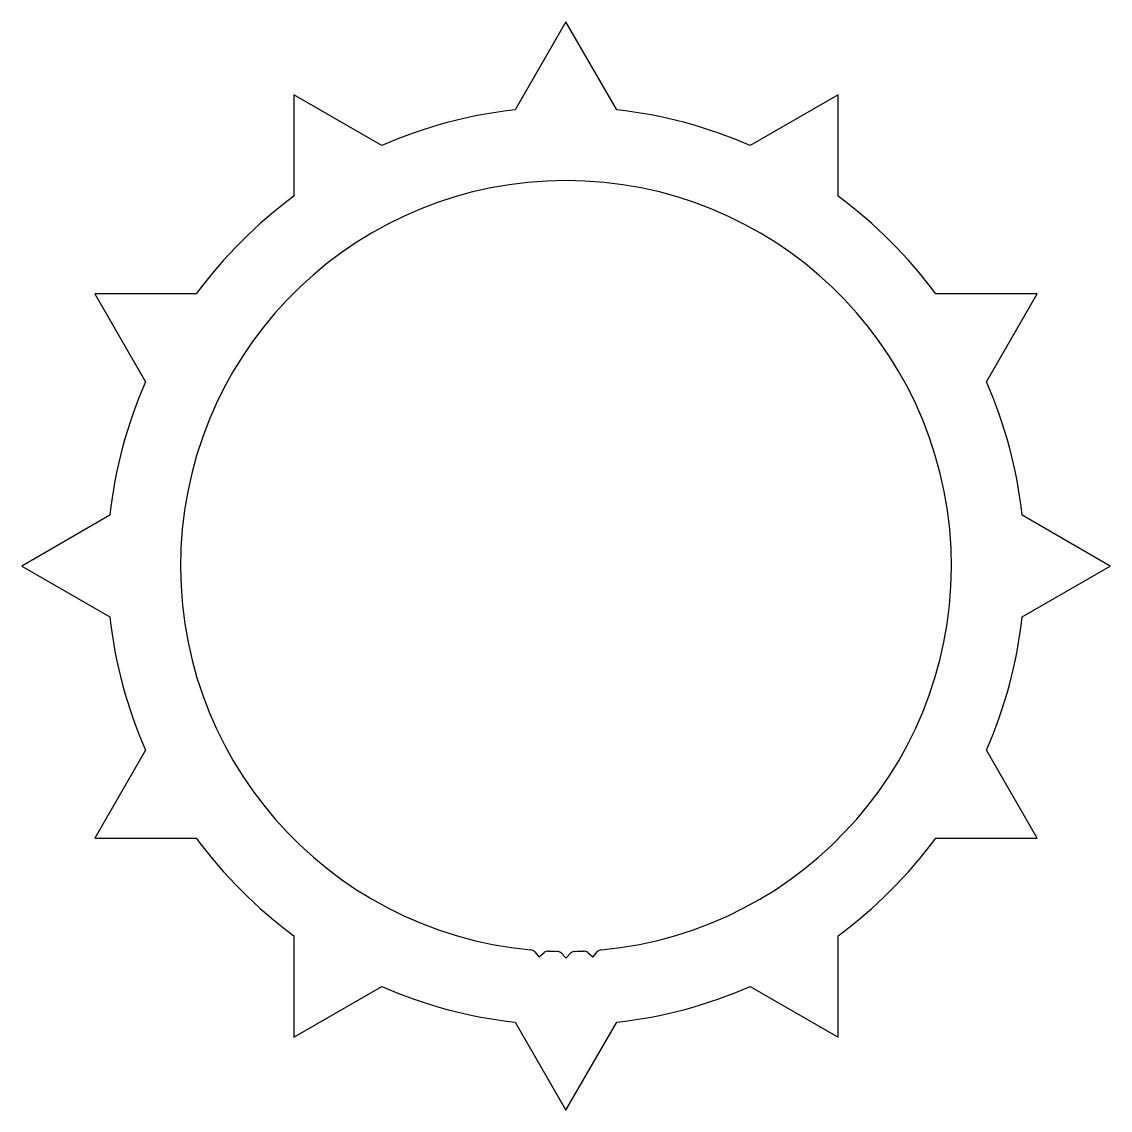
# Model space of a CAD drawing. Header units: inches. Extents: x -21 to 21.2, y 0.1 to 42.3.
import ezdxf

# ---------------------------------------------------------------- set-up
doc = ezdxf.new("R2010")
doc.units = ezdxf.units.IN
doc.header["$MEASUREMENT"] = 0

msp = doc.modelspace()

# ---------------------------------------------------------------- linework, layer by layer
at = {"color": 7}
for p, q in [((0.123, 42.261), (-1.845, 38.852)), ((2.092, 38.852), (0.123, 42.261)), ((-7.007, 37.468), (-10.417, 39.437)), ((-10.417, 39.437), (-10.417, 35.5)), ((10.663, 39.437), (7.254, 37.468)), ((10.663, 35.5), (10.663, 39.437)), ((-14.196, 31.721), (-18.132, 31.721)), ((-18.132, 31.721), (-16.164, 28.312)), ((18.379, 31.721), (14.443, 31.721)), ((16.411, 28.312), (18.379, 31.721)), ((-17.547, 23.149), (-20.957, 21.181)), ((21.203, 21.181), (17.794, 23.149)), ((-20.957, 21.181), (-17.547, 19.213)), ((17.794, 19.213), (21.203, 21.181)), ((-16.164, 14.05), (-18.132, 10.641)), ((18.379, 10.641), (16.411, 14.05)), ((-18.132, 10.641), (-14.196, 10.641)), ((14.443, 10.641), (18.379, 10.641)), ((-10.417, 6.862), (-10.417, 2.925)), ((10.663, 2.925), (10.663, 6.862)), ((-1.088, 6.23), (-0.927, 6.044)), ((-0.912, 6.044), (-0.726, 6.205)), ((-0.057, 6.182), (0.116, 6.008)), ((0.131, 6.008), (0.304, 6.182)), ((0.973, 6.205), (1.159, 6.044)), ((1.174, 6.044), (1.335, 6.23)), ((-10.417, 2.925), (-7.007, 4.894)), ((7.254, 4.894), (10.663, 2.925)), ((-1.845, 3.51), (0.123, 0.101)), ((0.123, 0.101), (2.092, 3.51))]:
    msp.add_line(p, q, dxfattribs=at)
for centre, radius, start, end in [((0.123, 21.181), 17.78, 96.356, 113.644), ((0.123, 21.181), 17.78, 66.356, 83.644), ((0.123, 21.181), 14.93, 275.2908, 264.7092), ((0.123, 21.181), 17.78, 126.356, 143.644), ((0.123, 21.181), 17.78, 36.356, 53.644), ((0.123, 21.181), 17.78, 156.356, 173.644), ((0.123, 21.181), 17.78, 6.356, 23.644), ((0.123, 21.181), 17.78, 186.356, 203.644), ((0.123, 21.181), 17.78, 336.356, 353.644), ((0.123, 21.181), 17.78, 216.356, 233.644), ((0.123, 21.181), 17.78, 306.356, 323.644), ((-1.276, 6.066), 0.25, 41, 84.7092), ((-0.919, 6.051), 0.01, 221, 311), ((-0.562, 6.017), 0.25, 87.4101, 131), ((0.123, 21.181), 14.93, 267.4101, 268.6495), ((-0.234, 6.005), 0.25, 45, 88.6495), ((0.123, 6.015), 0.01, 225, 315), ((0.481, 6.005), 0.25, 91.3505, 135), ((0.123, 21.181), 14.93, 271.3505, 272.5899), ((0.809, 6.017), 0.25, 49, 92.5899), ((1.166, 6.051), 0.01, 229, 319), ((1.523, 6.066), 0.25, 95.2908, 139), ((0.123, 21.181), 17.78, 246.356, 263.644), ((0.123, 21.181), 17.78, 276.356, 293.644)]:
    msp.add_arc(centre, radius, start, end, dxfattribs=at)

doc.saveas('drawing.dxf')
